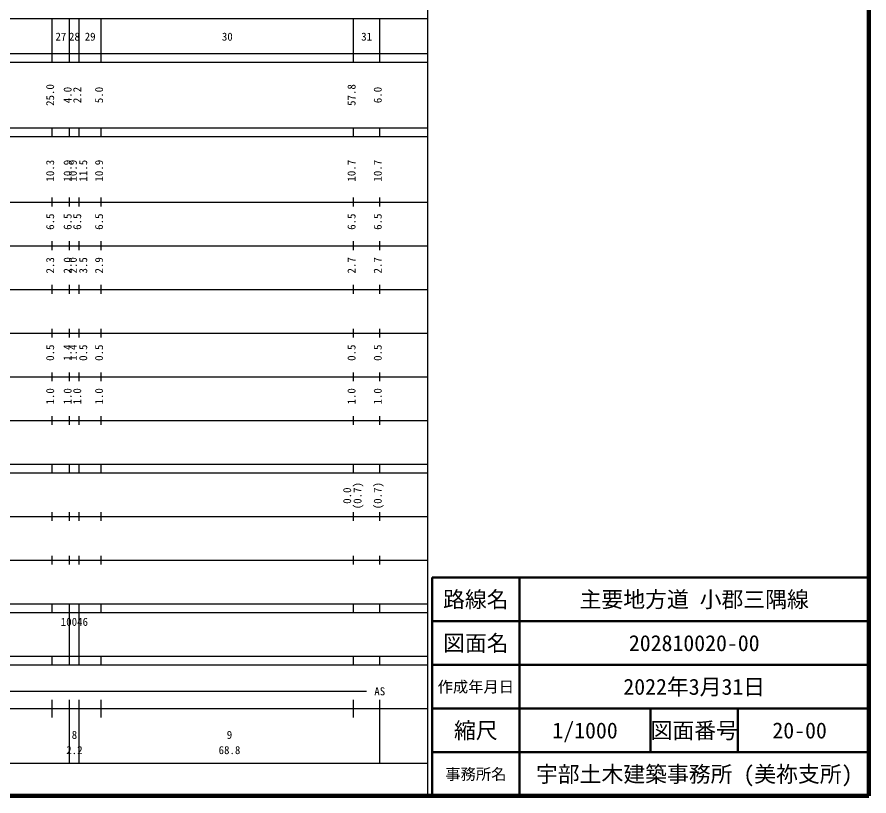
# Model space of a CAD drawing. Units: millimetres on the paper, enlarged 1000 times. Extents: x 40000 to 680000, y 20000 to 380000.
# Drawn here: x 484963 to 680000, y 20000 to 198357 of the extents above; entities that cross this region are included whole.
import ezdxf
from ezdxf.enums import TextEntityAlignment as Align

# ---------------------------------------------------------------- set-up
doc = ezdxf.new("R2010")
doc.units = ezdxf.units.MM
doc.header["$LTSCALE"] = 1000
for name, color, linetype, lineweight in [('S-TTL', 2, 'Continuous', 140), ('S-TTL-BAND', 7, 'Continuous', 25), ('S-TTL-FRAM', 2, 'Continuous', 50), ('S-TTL-LINE', 7, 'Continuous', 50)]:
    doc.layers.add(name, color=color, linetype=linetype, lineweight=lineweight)
doc.layers.add('S-TTL-TXT', color=7, linetype='Continuous')
doc.styles.add('ＭＳ ゴシック', font='')
doc.styles.get('ＭＳ ゴシック').set_extended_font_data('MS Gothic')

msp = doc.modelspace()

# ---------------------------------------------------------------- linework, layer by layer
at = {"layer": 'S-TTL'}
for p, q in [((680000, 20000), (680000, 380000)), ((40000, 20000), (680000, 20000))]:
    msp.add_line(p, q, dxfattribs=at)
at = {"layer": 'S-TTL-BAND'}
for p, q in [((579000, 20000), (579000, 370000)), ((68000, 198000), (579000, 198000)), ((493000, 188000), (493000, 198000)), ((497000, 188000), (497000, 198000)), ((499200, 188000), (499200, 198000)), ((504200, 188000), (504200, 198000)), ((562000, 188000), (562000, 198000)), ((568000, 188000), (568000, 198000)), ((40000, 190000), (579000, 190000)), ((40000, 188000), (579000, 188000)), ((40000, 173000), (579000, 173000)), ((493000, 171000), (493000, 173000)), ((497000, 171000), (497000, 173000)), ((499200, 171000), (499200, 173000)), ((504200, 171000), (504200, 173000)), ((562000, 171000), (562000, 173000)), ((568000, 171000), (568000, 173000)), ((40000, 171000), (579000, 171000)), ((493000, 155000), (493000, 157000)), ((497000, 155000), (497000, 157000)), ((499200, 155000), (499200, 157000)), ((504200, 155000), (504200, 157000)), ((562000, 155000), (562000, 157000)), ((568000, 155000), (568000, 157000)), ((40000, 156000), (579000, 156000)), ((493000, 145000), (493000, 147000)), ((497000, 145000), (497000, 147000)), ((499200, 145000), (499200, 147000)), ((504200, 145000), (504200, 147000)), ((562000, 145000), (562000, 147000)), ((568000, 145000), (568000, 147000)), ((46000, 146000), (579000, 146000)), ((493000, 135000), (493000, 137000)), ((497000, 135000), (497000, 137000)), ((499200, 135000), (499200, 137000)), ((504200, 135000), (504200, 137000)), ((562000, 135000), (562000, 137000)), ((568000, 135000), (568000, 137000)), ((52000, 136000), (579000, 136000)), ((493000, 125000), (493000, 127000)), ((497000, 125000), (497000, 127000)), ((499200, 125000), (499200, 127000)), ((504200, 125000), (504200, 127000)), ((562000, 125000), (562000, 127000)), ((568000, 125000), (568000, 127000)), ((46000, 126000), (579000, 126000)), ((52000, 116000), (579000, 116000)), ((493000, 115000), (493000, 117000)), ((497000, 115000), (497000, 117000)), ((499200, 115000), (499200, 117000)), ((504200, 115000), (504200, 117000)), ((562000, 115000), (562000, 117000)), ((568000, 115000), (568000, 117000)), ((46000, 106000), (579000, 106000)), ((493000, 105000), (493000, 107000)), ((497000, 105000), (497000, 107000)), ((499200, 105000), (499200, 107000)), ((504200, 105000), (504200, 107000)), ((562000, 105000), (562000, 107000)), ((568000, 105000), (568000, 107000)), ((40000, 96000), (579000, 96000)), ((493000, 94000), (493000, 96000)), ((497000, 94000), (497000, 96000)), ((499200, 94000), (499200, 96000)), ((504200, 94000), (504200, 96000)), ((562000, 94000), (562000, 96000)), ((568000, 94000), (568000, 96000)), ((40000, 94000), (579000, 94000)), ((49000, 84000), (579000, 84000)), ((493000, 83000), (493000, 85000)), ((497000, 83000), (497000, 85000)), ((499200, 83000), (499200, 85000)), ((504200, 83000), (504200, 85000)), ((562000, 83000), (562000, 85000)), ((568000, 83000), (568000, 85000)), ((493000, 73000), (493000, 75000)), ((497000, 73000), (497000, 75000)), ((499200, 73000), (499200, 75000)), ((504200, 73000), (504200, 75000)), ((562000, 73000), (562000, 75000)), ((568000, 73000), (568000, 75000)), ((40000, 74000), (579000, 74000)), ((40000, 64000), (579000, 64000)), ((493000, 62000), (493000, 64000)), ((497000, 62000), (497000, 64000)), ((499200, 62000), (499200, 64000)), ((504200, 62000), (504200, 64000)), ((562000, 62000), (562000, 64000)), ((568000, 62000), (568000, 64000)), ((40000, 62000), (579000, 62000)), ((497000, 52000), (497000, 62000)), ((499200, 52000), (499200, 62000)), ((40000, 52000), (579000, 52000)), ((493000, 50000), (493000, 52000)), ((497000, 50000), (497000, 52000)), ((499200, 50000), (499200, 52000)), ((504200, 50000), (504200, 52000)), ((562000, 50000), (562000, 52000)), ((568000, 50000), (568000, 52000)), ((40000, 50000), (579000, 50000)), ((71000, 44000), (565000, 44000)), ((493000, 38000), (493000, 42000)), ((497000, 27500), (497000, 42000)), ((499200, 27500), (499200, 42000)), ((504200, 38000), (504200, 42000)), ((562000, 38000), (562000, 42000)), ((568000, 27500), (568000, 42000)), ((40000, 40000), (579000, 40000)), ((68000, 27500), (579000, 27500))]:
    msp.add_line(p, q, dxfattribs=at)
at = {"layer": 'S-TTL-FRAM'}
for p, q in [((680000, 70000), (580000, 70000)), ((580000, 70000), (580000, 20000))]:
    msp.add_line(p, q, dxfattribs=at)
at = {"layer": 'S-TTL-LINE'}
for p, q in [((600000, 70000), (600000, 20000)), ((680000, 60000), (580000, 60000)), ((680000, 50000), (580000, 50000)), ((680000, 40000), (580000, 40000)), ((630000, 40000), (630000, 30000)), ((650000, 40000), (650000, 30000)), ((680000, 30000), (580000, 30000))]:
    msp.add_line(p, q, dxfattribs=at)

# ---------------------------------------------------------------- texts
at = {"layer": 'S-TTL-BAND', "style": 'ＭＳ ゴシック'}
for s, p in [('27', (495000, 192405)), ('28', (498100, 192405)), ('29', (501700, 192405)), ('30', (533100, 192405)), ('31', (565000, 192405)), ('AS', (568000, 42500)), ('8', (498100, 32523)), ('9', (533600, 32523)), ('2.2', (498100, 29033)), ('68.8', (533600, 29033))]:
    msp.add_text(s, height=1833, dxfattribs=at).set_placement(p, align=Align.BOTTOM_CENTER)
for s, p in [('25.0', (494000, 180500)), ('4.0', (498000, 180500)), ('2.2', (500200, 180500)), ('5.0', (505200, 180500)), ('57.8', (563000, 180500)), ('6.0', (569000, 180500)), ('10.3', (494000, 163174)), ('10.9', (498000, 163174)), ('10.9', (499200, 163174)), ('11.5', (501570, 163174)), ('10.9', (505200, 163174)), ('10.7', (563000, 163174)), ('10.7', (569000, 163174)), ('6.5', (494000, 151500)), ('6.5', (498000, 151500)), ('6.5', (500200, 151500)), ('6.5', (505200, 151500)), ('6.5', (563000, 151500)), ('6.5', (569000, 151500)), ('2.3', (494000, 141500)), ('2.0', (498000, 141500)), ('2.0', (499200, 141500)), ('3.5', (501570, 141500)), ('2.9', (505200, 141500)), ('2.7', (563000, 141500)), ('2.7', (569000, 141500)), ('0.5', (494000, 121500)), ('1.4', (498000, 121500)), ('1.4', (499200, 121500)), ('0.5', (501570, 121500)), ('0.5', (505200, 121500)), ('0.5', (563000, 121500)), ('0.5', (569000, 121500)), ('1.0', (494000, 111500)), ('1.0', (498000, 111500)), ('1.0', (500200, 111500)), ('1.0', (505200, 111500)), ('1.0', (563000, 111500)), ('1.0', (569000, 111500)), ('0.0', (562000, 88764)), ('(0.7)', (564370, 88764)), ('(0.7)', (569000, 88764))]:
    msp.add_text(s, height=1833, rotation=90, dxfattribs=at).set_placement(p, align=Align.BOTTOM_CENTER)
msp.add_text('10046', height=1833, dxfattribs=at).set_placement((494975, 58405), align=Align.BOTTOM_LEFT)
at = {"layer": 'S-TTL-TXT', "style": 'ＭＳ ゴシック'}
for s, height, p in [('路線名', 3666, (590000, 65000)), ('路線名', 3666, (590000, 65000)), ('主要地方道 小郡三隅線', 3666, (640000, 65000)), ('図面名', 3666, (590000, 55000)), ('図面名', 3666, (590000, 55000)), ('202810020-00', 3666, (640000, 55000)), ('2022年3月31日', 3666, (640000, 45000)), ('作成年月日', 2566, (590000, 45000)), ('作成年月日', 2566, (590000, 45000)), ('縮尺', 3666, (590000, 35000)), ('縮尺', 3666, (590000, 35000)), ('1/1000', 3666, (615000, 35000)), ('図面番号', 3666, (640000, 35000)), ('図面番号', 3666, (640000, 35000)), ('20-00', 3666, (664125, 35000)), ('宇部土木建築事務所 (美祢支所)', 3666, (640000, 25000)), ('事務所名', 2566, (590000, 25000)), ('事務所名', 2566, (590000, 25000))]:
    msp.add_text(s, height=height, dxfattribs=at).set_placement(p, align=Align.MIDDLE_CENTER)

doc.saveas('drawing.dxf')
